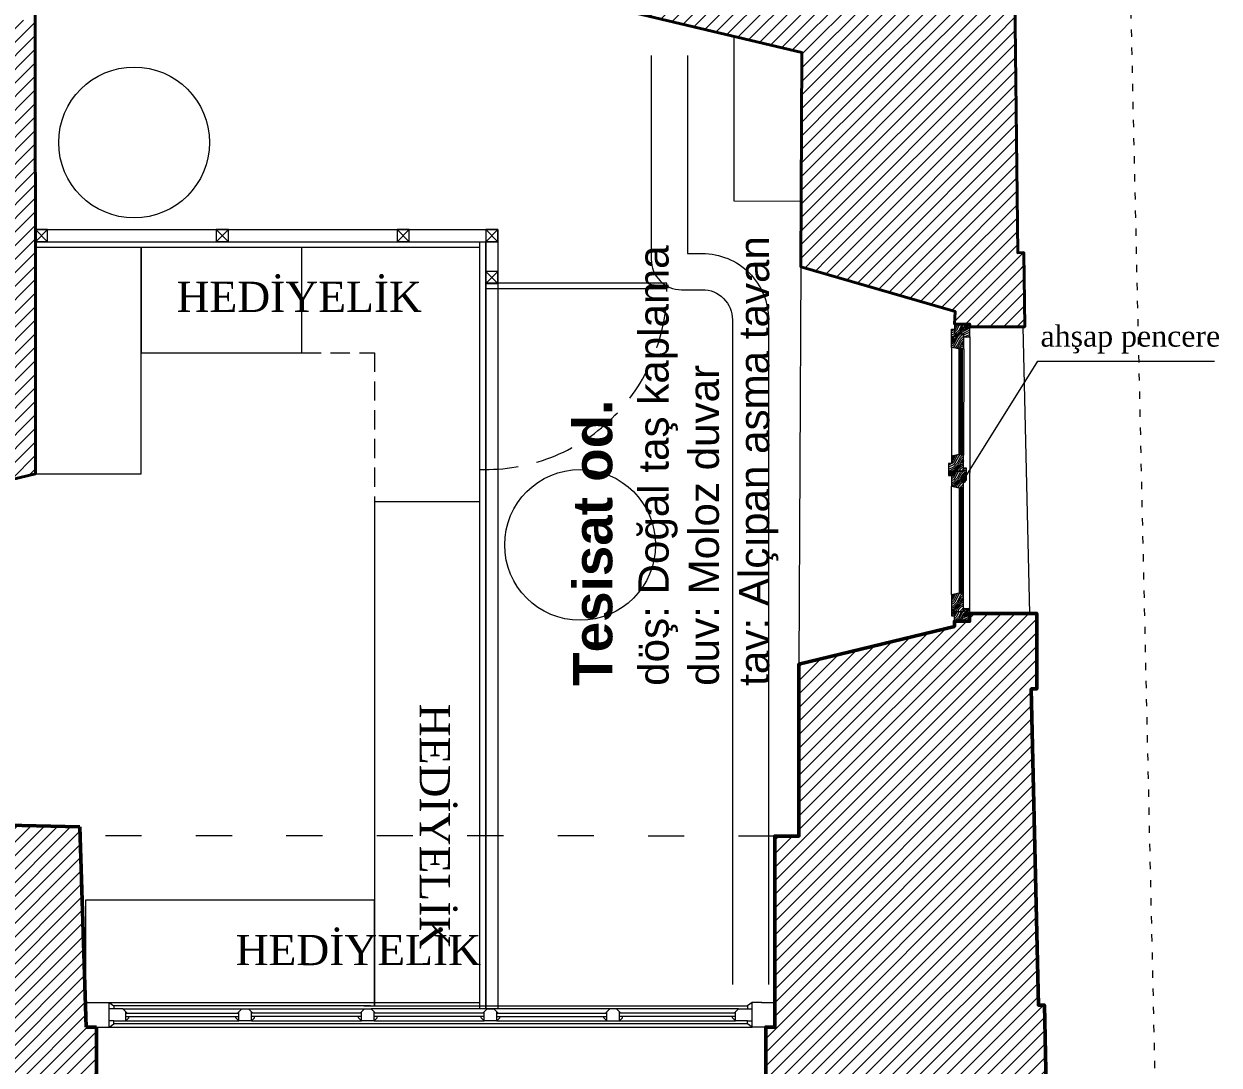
# Model space of a CAD drawing. Header units: millimetres. Extents: x 4980 to 19099, y 3891 to 5773.
# Drawn here: x 7913.4 to 8309.7, y 4565.7 to 4910.8 of the extents above; entities that cross this region are included whole.
import ezdxf

# ---------------------------------------------------------------- set-up
doc = ezdxf.new("R2010")
doc.units = ezdxf.units.MM
doc.linetypes.add('ACAD_ISO03W100', pattern=[30, 12, -18])
doc.linetypes.add('DASHED', pattern=[19.05, 12.7, -6.35])
for name, color, linetype, lineweight in [('a 0', 252, 'Continuous', 0), ('a 2', 132, 'Continuous', 20), ('a ahşap tarama', 46, 'Continuous', 0), ('a duvar', 84, 'Continuous', 50), ('a pencere 0', 252, 'Continuous', 0), ('a pencere cam', 121, 'Continuous', 0), ('a pencere doğrama', 41, 'Continuous', 20), ('a pencere görünüş', 62, 'Continuous', 9), ('k10', 216, 'Continuous', 15), ('no3_ahsap kesit on', 40, 'Continuous', 20), ('no3_ahşap gorunus on kalın', 34, 'Continuous', 20), ('no3_duvar tarama', 253, 'Continuous', 9), ('no3_döşeme kaplama', 252, 'Continuous', 0), ('no3_kutu profil gorunus', 8, 'Continuous', 18), ('no3_kutuprofil kesit', 74, 'Continuous', 18), ('no3_paslanmaz gorunus on', 163, 'Continuous', 18), ('p 40', 114, 'Continuous', 40), ('PLAN YAZI', 4, 'Continuous', 9)]:
    doc.layers.add(name, color=color, linetype=linetype, lineweight=lineweight)
doc.layers.add('a yazı', color=30, linetype='Continuous')
doc.layers.add('no3_yazi tefris_Stift_Nr__152', color=7, linetype='Continuous', lineweight=20, true_color=0x0051a4)
doc.styles.add('ERSTELLTER_STIL_4', font='georgia.ttf')
doc.styles.get("Standard").update_dxf_attribs({"font": 'stylu.ttf', "height": 10})
pattern_1 = [(45, (77489.65, 25972.4954), (-2.24506403, 2.24506403), [])]
pattern_2 = [(45, (81480.0954, 22599.253), (-2.24506403, 2.24506403), [])]
pattern_3 = [(269.978517, (531.624, 18160.323), (-5.0018744, -4.9981249), [0.25, -4.75]), (179.978517, (529.873, 18158.3237), (-4.9981249, 5.0018744), [0.5, -4.5]), (224.978517, (530.3735, 18159.3235), (-4.99999965, 0.0018748), [0.3535, -1.0605, 0.3535, -0.707, 2.475, -2.1215678]), (224.978517, (531.874, 18160.573), (-4.99999965, 0.0018748), [0.35355, -0.7071, 0.35355, -5.6568678]), (224.978517, (531.3733, 18158.823), (-4.99999965, 0.0018748), [0.35355, -6.7175178]), (224.978517, (531.623, 18158.323), (-4.99999965, 0.0018748), [0.35355, -6.7175178]), (224.978517, (531.1234, 18159.0732), (-4.99999965, 0.0018748), [0.35355, -6.7175178]), (224.978517, (530.8735, 18159.3233), (-4.99999965, 0.0018748), [0.7071, -6.3639678]), (224.978517, (527.123, 18158.0747), (-4.99999965, 0.0018748), [0.7071, -6.3639678]), (224.978517, (530.6237, 18159.8234), (-4.99999965, 0.0018748), [1.4142, -5.6568678]), (224.978517, (530.3738, 18160.0735), (-4.99999965, 0.0018748), [1.4142, -5.6568678]), (224.978517, (528.8726, 18156.824), (-4.99999965, 0.0018748), [1.4142, -5.6568678]), (224.978517, (529.874, 18160.3237), (-4.99999965, 0.0018748), [1.06066, -6.0104078]), (224.978517, (529.1242, 18161.324), (-4.99999965, 0.0018748), [1.06066, -6.0104078]), (224.978517, (529.624, 18160.8238), (-4.99999965, 0.0018748), [1.06066, -6.0104078]), (224.978517, (528.123, 18157.5743), (-4.99999965, 0.0018748), [1.767767, -5.3033008]), (224.978517, (527.873, 18158.0744), (-4.99999965, 0.0018748), [1.767767, -5.3033008]), (224.978517, (529.123, 18157.574), (-4.99999965, 0.0018748), [2.4748737, -4.596194]), (243.413466, (531.1237, 18159.8232), (-0.00187476, -4.99999965), [0.559017, -10.6213229]), (243.413466, (529.6233, 18158.8238), (-0.00187476, -4.99999965), [0.559017, -10.6213229]), (243.413466, (530.1234, 18159.0736), (-0.00187476, -4.99999965), [0.559017, -10.6213229]), (243.413466, (531.6238, 18160.073), (-0.00187476, -4.99999965), [1.118034, -10.0623059]), (243.413466, (529.3734, 18159.0739), (-0.00187476, -4.99999965), [1.677051, -9.5032889]), (243.413466, (529.1236, 18159.574), (-0.00187476, -4.99999965), [2.236068, -8.9442719]), (243.413466, (528.8738, 18160.074), (-0.00187476, -4.99999965), [2.236068, -8.9442719]), (243.413466, (527.374, 18160.8246), (-0.00187476, -4.99999965), [2.236068, -8.9442719]), (243.413466, (527.874, 18160.8244), (-0.00187476, -4.99999965), [2.795085, -8.3852549]), (243.413466, (528.374, 18160.5742), (-0.00187476, -4.99999965), [2.795085, -8.3852549]), (206.543568, (530.3733, 18158.8235), (-4.99999965, 0.00187476), [0.559017, -10.6213229]), (206.543568, (530.8736, 18159.5733), (-4.99999965, 0.00187476), [0.559017, -10.6213229]), (206.543568, (531.6239, 18160.323), (-4.99999965, 0.00187476), [1.118034, -10.0623059]), (206.543568, (530.8733, 18158.8233), (-4.99999965, 0.00187476), [1.118034, -10.0623059]), (206.543568, (531.874, 18160.823), (-4.99999965, 0.00187476), [1.677051, -9.5032889]), (206.543568, (531.8742, 18161.323), (-4.99999965, 0.00187476), [2.236068, -8.9442719]), (206.543568, (531.6226, 18156.823), (-4.99999965, 0.00187476), [2.236068, -8.9442719]), (206.543568, (531.1232, 18158.5732), (-4.99999965, 0.00187476), [2.236068, -8.9442719]), (206.543568, (531.6228, 18157.573), (-4.99999965, 0.00187476), [2.795085, -8.3852549]), (206.543568, (531.373, 18158.0731), (-4.99999965, 0.00187476), [2.795085, -8.3852549])]
pattern_4 = [(269.978517, (378.387, 21589.407), (-5.0018744, -4.9981249), [0.25, -4.75]), (179.978517, (376.6364, 21587.4075), (-4.9981249, 5.0018744), [0.5, -4.5]), (224.978517, (377.1368, 21588.4073), (-4.99999965, 0.00187476), [0.3535, -1.0605, 0.3535, -0.707, 2.475, -2.1215678]), (224.978517, (378.6373, 21589.6567), (-4.99999965, 0.00187476), [0.35355, -0.7071, 0.35355, -5.6568678]), (224.978517, (378.1366, 21587.907), (-4.99999965, 0.00187476), [0.35355, -6.7175178]), (224.978517, (378.3864, 21587.4068), (-4.99999965, 0.00187476), [0.35355, -6.7175178]), (224.978517, (377.8867, 21588.157), (-4.99999965, 0.00187476), [0.35355, -6.7175178]), (224.978517, (377.6368, 21588.407), (-4.99999965, 0.00187476), [0.7071, -6.3639678]), (224.978517, (373.8863, 21587.1585), (-4.99999965, 0.00187476), [0.7071, -6.3639678]), (224.978517, (377.387, 21588.907), (-4.99999965, 0.00187476), [1.4142, -5.6568678]), (224.978517, (377.137, 21589.1573), (-4.99999965, 0.00187476), [1.4142, -5.6568678]), (224.978517, (375.636, 21585.908), (-4.99999965, 0.00187476), [1.4142, -5.6568678]), (224.978517, (376.637, 21589.4075), (-4.99999965, 0.00187476), [1.06066, -6.0104078]), (224.978517, (375.8875, 21590.4077), (-4.99999965, 0.00187476), [1.06066, -6.0104078]), (224.978517, (376.3874, 21589.9075), (-4.99999965, 0.00187476), [1.06066, -6.0104078]), (224.978517, (374.886, 21586.658), (-4.99999965, 0.00187476), [1.767767, -5.3033008]), (224.978517, (374.6363, 21587.1582), (-4.99999965, 0.00187476), [1.767767, -5.3033008]), (224.978517, (375.886, 21586.6577), (-4.99999965, 0.00187476), [2.4748737, -4.5961941]), (243.413466, (377.887, 21588.907), (-0.00187476, -4.99999965), [0.559017, -10.6213229]), (243.413466, (376.3866, 21587.9075), (-0.00187476, -4.99999965), [0.559017, -10.6213229]), (243.413466, (376.8867, 21588.1574), (-0.00187476, -4.99999965), [0.559017, -10.6213229]), (243.413466, (378.387, 21589.1568), (-0.00187476, -4.99999965), [1.118034, -10.0623059]), (243.413466, (376.1367, 21588.1576), (-0.00187476, -4.99999965), [1.677051, -9.5032889]), (243.413466, (375.8869, 21588.6577), (-0.00187476, -4.99999965), [2.236068, -8.9442719]), (243.413466, (375.637, 21589.1578), (-0.00187476, -4.99999965), [2.236068, -8.9442719]), (243.413466, (374.1374, 21589.9084), (-0.00187476, -4.99999965), [2.236068, -8.9442719]), (243.413466, (374.6374, 21589.9082), (-0.00187476, -4.99999965), [2.795085, -8.3852549]), (243.413466, (375.1373, 21589.658), (-0.00187476, -4.99999965), [2.795085, -8.3852549]), (206.543568, (377.1366, 21587.9073), (-4.99999965, 0.00187476), [0.559017, -10.6213229]), (206.543568, (377.6369, 21588.657), (-4.99999965, 0.00187476), [0.559017, -10.6213229]), (206.543568, (378.3872, 21589.4068), (-4.99999965, 0.00187476), [1.118034, -10.0623059]), (206.543568, (377.6366, 21587.907), (-4.99999965, 0.00187476), [1.118034, -10.0623059]), (206.543568, (378.6374, 21589.9067), (-4.99999965, 0.00187476), [1.677051, -9.5032889]), (206.543568, (378.6375, 21590.4067), (-4.99999965, 0.00187476), [2.236068, -8.9442719]), (206.543568, (378.3859, 21585.9068), (-4.99999965, 0.00187476), [2.236068, -8.9442719]), (206.543568, (377.8865, 21587.657), (-4.99999965, 0.00187476), [2.236068, -8.9442719]), (206.543568, (378.3861, 21586.6568), (-4.99999965, 0.00187476), [2.795085, -8.3852549]), (206.543568, (378.1363, 21587.157), (-4.99999965, 0.00187476), [2.795085, -8.3852549])]
pattern_5 = [(269.978517, (531.624, 18159.3224), (-5.0018744, -4.9981249), [0.25, -4.75]), (179.978517, (529.873, 18157.323), (-4.9981249, 5.0018744), [0.5, -4.5]), (224.978517, (530.3735, 18158.3228), (-4.99999965, 0.0018748), [0.3535, -1.0605, 0.3535, -0.707, 2.475, -2.1215678]), (224.978517, (531.874, 18159.5723), (-4.99999965, 0.0018748), [0.35355, -0.7071, 0.35355, -5.6568678]), (224.978517, (531.3733, 18157.8224), (-4.99999965, 0.0018748), [0.35355, -6.7175178]), (224.978517, (531.623, 18157.3224), (-4.99999965, 0.0018748), [0.35355, -6.7175178]), (224.978517, (531.1234, 18158.0725), (-4.99999965, 0.0018748), [0.35355, -6.7175178]), (224.978517, (530.8735, 18158.3226), (-4.99999965, 0.0018748), [0.7071, -6.3639678]), (224.978517, (527.123, 18157.074), (-4.99999965, 0.0018748), [0.7071, -6.3639678]), (224.978517, (530.6237, 18158.8227), (-4.99999965, 0.0018748), [1.4142, -5.6568678]), (224.978517, (530.3738, 18159.0728), (-4.99999965, 0.0018748), [1.4142, -5.6568678]), (224.978517, (528.8726, 18155.8234), (-4.99999965, 0.0018748), [1.4142, -5.6568678]), (224.978517, (529.874, 18159.323), (-4.99999965, 0.0018748), [1.06066, -6.0104078]), (224.978517, (529.1242, 18160.3233), (-4.99999965, 0.0018748), [1.06066, -6.0104078]), (224.978517, (529.624, 18159.823), (-4.99999965, 0.0018748), [1.06066, -6.0104078]), (224.978517, (528.123, 18156.5737), (-4.99999965, 0.0018748), [1.767767, -5.3033008]), (224.978517, (527.873, 18157.0738), (-4.99999965, 0.0018748), [1.767767, -5.3033008]), (224.978517, (529.123, 18156.5733), (-4.99999965, 0.0018748), [2.4748737, -4.596194]), (243.413466, (531.1237, 18158.8225), (-0.00187476, -4.99999965), [0.559017, -10.6213229]), (243.413466, (529.6233, 18157.823), (-0.00187476, -4.99999965), [0.559017, -10.6213229]), (243.413466, (530.1234, 18158.073), (-0.00187476, -4.99999965), [0.559017, -10.6213229]), (243.413466, (531.6238, 18159.0724), (-0.00187476, -4.99999965), [1.118034, -10.0623059]), (243.413466, (529.3734, 18158.0732), (-0.00187476, -4.99999965), [1.677051, -9.5032889]), (243.413466, (529.1236, 18158.5733), (-0.00187476, -4.99999965), [2.236068, -8.9442719]), (243.413466, (528.8738, 18159.0734), (-0.00187476, -4.99999965), [2.236068, -8.9442719]), (243.413466, (527.374, 18159.824), (-0.00187476, -4.99999965), [2.236068, -8.9442719]), (243.413466, (527.874, 18159.8238), (-0.00187476, -4.99999965), [2.795085, -8.3852549]), (243.413466, (528.374, 18159.5736), (-0.00187476, -4.99999965), [2.795085, -8.3852549]), (206.543568, (530.3733, 18157.8228), (-4.99999965, 0.00187476), [0.559017, -10.6213229]), (206.543568, (530.8736, 18158.5726), (-4.99999965, 0.00187476), [0.559017, -10.6213229]), (206.543568, (531.6239, 18159.3224), (-4.99999965, 0.00187476), [1.118034, -10.0623059]), (206.543568, (530.8733, 18157.8226), (-4.99999965, 0.00187476), [1.118034, -10.0623059]), (206.543568, (531.874, 18159.8223), (-4.99999965, 0.00187476), [1.677051, -9.5032889]), (206.543568, (531.8742, 18160.3223), (-4.99999965, 0.00187476), [2.236068, -8.9442719]), (206.543568, (531.6226, 18155.8224), (-4.99999965, 0.00187476), [2.236068, -8.9442719]), (206.543568, (531.1232, 18157.5725), (-4.99999965, 0.00187476), [2.236068, -8.9442719]), (206.543568, (531.6228, 18156.5724), (-4.99999965, 0.00187476), [2.795085, -8.3852549]), (206.543568, (531.373, 18157.0724), (-4.99999965, 0.00187476), [2.795085, -8.3852549])]

# ---------------------------------------------------------------- blocks, each defined once
blk = doc.blocks.new('ththh')
at = {"layer": 'PLAN YAZI'}
h = blk.add_hatch(color=256, dxfattribs=at)
h.dxf.hatch_style = 1
edge = h.paths.add_edge_path()
edge.add_ellipse((-68255.92, -25917.14), major_axis=(-0.021, 0.888), ratio=0.6911, start_angle=0, end_angle=360)
for p, q in [((-68255.92, -25917.14), (-68231.35, -25877.67)), ((-68231.35, -25877.67), (-68172.76, -25877.66))]:
    blk.add_line(p, q, dxfattribs=at)
blk.add_ellipse((-68255.92, -25917.14), major_axis=(0, 0.888), ratio=0.6911, start_param=4.712389, end_param=10.995574, dxfattribs=at)
at = {"layer": 'PLAN YAZI', "insert": (-68230.4, -25865.89), "char_height": 7, "width": 63.3955, "attachment_point": 1}
blk.add_mtext('{\\fTimes New Roman|b0|i0|c162|p18;ahşap pencere}', dxfattribs=at)

msp = doc.modelspace()

# ---------------------------------------------------------------- hatches: boundary and pattern name
at = {"layer": 'a ahşap tarama', "lineweight": 5}
h = msp.add_hatch(dxfattribs=at)
h.set_pattern_fill('WOODFACE', color=256, scale=5, angle=269.9785, style=0, pattern_type=2)
h.set_pattern_definition(pattern_5)
h.paths.add_polyline_path([(8224.99, 4803.09), (8223.49, 4803.09), (8220.99, 4803.59), (8221, 4809.59), (8222, 4809.59), (8222, 4808.09), (8224.99, 4808.09), (8224.99, 4807.09)])
h = msp.add_hatch(dxfattribs=at)
h.set_pattern_fill('WOODFACE', color=256, scale=5, angle=269.9785, style=0, pattern_type=2)
h.set_pattern_definition(pattern_4)
h.paths.add_polyline_path([(8222, 4811.34), (8222, 4808.09), (8224.99, 4808.09), (8224.99, 4807.09), (8227, 4807.09), (8227, 4809.09), (8227, 4811.34)])
h = msp.add_hatch(dxfattribs=at)
h.set_pattern_fill('WOODFACE', color=256, scale=5, angle=269.9785, style=0, pattern_type=2)
h.set_pattern_definition(pattern_3)
h.paths.add_polyline_path([(8224.98, 4768.09), (8223.48, 4768.09), (8220.98, 4767.59), (8220.98, 4765.09), (8219.98, 4765.09), (8219.98, 4761.09), (8220.98, 4761.09), (8220.98, 4762.59), (8224.56, 4762.59), (8224.98, 4762.59), (8224.98, 4767.88)])
h = msp.add_hatch(dxfattribs=at)
h.set_pattern_fill('WOODFACE', color=256, scale=5, angle=269.9785, style=0, pattern_type=2)
h.set_pattern_definition(pattern_3)
h.paths.add_polyline_path([(8220.98, 4757.59), (8223.48, 4757.09), (8224.98, 4757.09), (8224.98, 4759.59), (8225.98, 4759.59), (8225.98, 4763.59), (8224.98, 4763.59), (8224.98, 4762.59), (8221.4, 4762.59), (8220.98, 4762.59)])
h = msp.add_hatch(dxfattribs=at)
h.set_pattern_fill('WOODFACE', color=256, scale=5, angle=269.9785, style=0, pattern_type=2)
h.set_pattern_definition(pattern_5)
h.paths.add_polyline_path([(8224.95, 4722.09), (8223.46, 4722.09), (8220.96, 4721.59), (8220.96, 4714.59), (8221.95, 4714.59), (8221.95, 4716.09), (8224.94, 4716.09), (8224.95, 4717.09)])
h = msp.add_hatch(dxfattribs=at)
h.set_pattern_fill('WOODFACE', color=256, scale=5, angle=269.9785, style=0, pattern_type=2)
h.set_pattern_definition(pattern_4)
h.paths.add_polyline_path([(8221.95, 4712.84), (8221.95, 4716.09), (8224.94, 4716.09), (8224.95, 4717.09), (8226.95, 4717.09), (8226.95, 4715.09), (8226.95, 4712.84)])
at = {"layer": 'a pencere cam', "lineweight": 5}
for points in [[(8223.99, 4803.09), (8223.98, 4768.09), (8224.48, 4768.09), (8224.49, 4803.09)], [(8223.98, 4757.09), (8223.96, 4722.09), (8224.46, 4722.09), (8224.48, 4757.09)]]:
    msp.add_hatch(color=256, dxfattribs=at).paths.add_polyline_path(points)
at = {"layer": 'no3_duvar tarama'}
h = msp.add_hatch(dxfattribs=at)
h.set_pattern_fill('ANSI31', color=256, style=0)
h.set_pattern_definition(pattern_2)
h.paths.add_polyline_path([(7883.79, 4972.56), (7917.1, 4961.71), (7927, 4959.2), (8171.35, 4901.31), (8171.24, 4880.34), (8242.07, 4909.53), (8241.73, 4939.13), (8243.81, 4939.18), (8243.19, 4965.97), (8217.93, 4972.12), (8217.45, 4970.17), (7896.33, 5048.02), (7858.29, 4980.5), (7853.09, 4743.63), (7877.61, 4743.31), (7877.81, 4752.83), (7917.22, 4761.72), (7917.1, 4911.94), (7883.79, 4913.05)])
h = msp.add_hatch(dxfattribs=at)
h.set_pattern_fill('ANSI31', color=256, style=0)
h.set_pattern_definition(pattern_2)
h.paths.add_polyline_path([(8242.07, 4909.53), (8171.24, 4880.34), (8171.02, 4833.24), (8245, 4829.81), (8244.94, 4835.01), (8242.92, 4834.98)])
h = msp.add_hatch(dxfattribs=at)
h.set_pattern_fill('ANSI31', color=256, style=0)
h.set_pattern_definition(pattern_2)
h.paths.add_polyline_path([(8245, 4829.81), (8171.02, 4833.24), (8171.01, 4830.29), (8222.19, 4815.45), (8222, 4811.34), (8227, 4811.34), (8227, 4810.41), (8245.25, 4810.41)])
h = msp.add_hatch(dxfattribs=at)
h.set_pattern_fill('ANSI31', color=256, style=0)
h.set_pattern_definition(pattern_1)
h.paths.add_polyline_path([(8226.95, 4715.41), (8249.22, 4715.41), (8249.22, 4690.41), (8247.4, 4690.41), (8249.78, 4585.61), (8251.78, 4585.61), (8252.39, 4558.67), (8225.39, 4558.66), (8225.39, 4560.66), (8159.4, 4560.66), (8159.4, 4578.31), (8162.37, 4578.31), (8162.37, 4641.61), (8170.37, 4641.61), (8170.37, 4698.59), (8221.95, 4711.1), (8221.95, 4712.84), (8226.95, 4712.84)])
h = msp.add_hatch(dxfattribs=at)
h.set_pattern_fill('ANSI31', color=256, style=0)
h.set_pattern_definition(pattern_1)
h.paths.add_polyline_path([(7853.43, 4587.32), (7850.5, 4587.39), (7850.5, 4573.96), (7844.91, 4573.96), (7845.4, 4560.08), (7876.4, 4560.08), (7876.4, 4558.08), (7902.4, 4558.08), (7902.4, 4560.08), (7937.4, 4560.08), (7937.4, 4578.31), (7934.01, 4578.31), (7931.96, 4644.66), (7877.21, 4645.89), (7877.27, 4653.26), (7853.12, 4653.57)])

# ---------------------------------------------------------------- linework, layer by layer
at = {"layer": 'a 2', "linetype": 'ACAD_ISO03W100', "ltscale": 0.2, "elevation": -0.53}
msp.add_lwpolyline([(8252.39, 4522.67), (8289.4, 4522.66), (8279.02, 4981.99)], dxfattribs=at)
at = {"layer": 'a 2', "elevation": -0.53}
for points in [[(8171.01, 4830.29), (8170.39, 4698.58)], [(8244.68, 4810.4), (8246.85, 4715.4)]]:
    msp.add_lwpolyline(points, dxfattribs=at)
at = {"layer": 'a 2', "linetype": 'ACAD_ISO03W100', "elevation": -0.53}
msp.add_lwpolyline([(8162.37, 4641.61), (7931.89, 4641.71)], dxfattribs=at)
at = {"layer": 'a duvar'}
for p, q in [((7931.96, 4644.66, -0.53), (7877.26, 4645.89, -0.53)), ((7934.01, 4578.31, -0.53), (7931.96, 4644.66, -0.53)), ((7937.4, 4578.31, -0.53), (7934.01, 4578.31, -0.53)), ((7937.4, 4560.08, -0.53), (7937.4, 4578.31, -0.53))]:
    msp.add_line(p, q, dxfattribs=at)
at = {"layer": 'a duvar', "elevation": -0.53}
msp.add_lwpolyline([(8226.95, 4715.41), (8249.22, 4715.41), (8249.22, 4690.41), (8247.4, 4690.41), (8249.78, 4585.61), (8251.78, 4585.61), (8252.39, 4558.67), (8225.39, 4558.66), (8225.39, 4560.66), (8159.4, 4560.66), (8159.4, 4578.31), (8162.37, 4578.31), (8162.37, 4641.61), (8170.37, 4641.61), (8170.37, 4698.59), (8221.95, 4711.1), (8221.95, 4712.84), (8226.95, 4712.84), (8226.95, 4715.41)], dxfattribs=at)
at = {"layer": 'a pencere 0', "elevation": -0.53}
for points in [[(8227.02, 4807.08), (8226.97, 4717.08)], [(8221.02, 4803.59), (8221, 4767.59)], [(8223.5, 4768.09), (8223.52, 4803.09)], [(8225.02, 4803.08), (8225, 4767.88)], [(8220.98, 4721.59), (8221, 4757.59)], [(8223.5, 4757.09), (8223.48, 4722.09)], [(8224.98, 4722.08), (8225, 4758.6)], [(8028.32, 4585.35), (7943.14, 4585.35)], [(7947.14, 4583.35), (7947.64, 4582.85)], [(7984.64, 4583.35), (7984.14, 4582.85)], [(7988.82, 4583.35), (7989.32, 4582.85)], [(8025.32, 4583.35), (8024.82, 4582.85)], [(8026.14, 4585.35), (8153.37, 4585.35)], [(8029.51, 4583.35), (8030.01, 4582.85)], [(8066.01, 4583.35), (8065.51, 4582.85)], [(8070.19, 4583.35), (8070.69, 4582.85)], [(8106.69, 4583.35), (8106.19, 4582.85)], [(8110.87, 4583.35), (8111.37, 4582.85)], [(8149.37, 4583.35), (8148.87, 4582.85)], [(7941.59, 4578.3), (8154.92, 4578.31)], [(8153.37, 4579.35), (7943.14, 4579.35)]]:
    msp.add_lwpolyline(points, dxfattribs=at)
at = {"layer": 'a pencere cam', "lineweight": 5}
for p, q in [((8224.49, 4803.09, -0.53), (8224.48, 4768.09, -0.53)), ((8224.46, 4722.09, -0.53), (8224.48, 4757.09, -0.53))]:
    msp.add_line(p, q, dxfattribs=at)
at = {"layer": 'a pencere cam', "lineweight": 5, "elevation": -0.53}
for points in [[(8223.99, 4803.09), (8223.98, 4768.09), (8224.48, 4768.09), (8224.49, 4803.09)], [(8223.98, 4757.09), (8223.96, 4722.09), (8224.46, 4722.09), (8224.48, 4757.09)]]:
    msp.add_lwpolyline(points, close=True, dxfattribs=at)
for points in [[(8223.98, 4768.09), (8223.99, 4803.09)], [(8223.98, 4757.09), (8223.96, 4722.09)]]:
    msp.add_lwpolyline(points, dxfattribs=at)
at = {"layer": 'a pencere cam', "elevation": -0.53}
for points in [[(7947.14, 4582.85), (7984.64, 4582.85)], [(8025.32, 4582.85), (7988.82, 4582.85)], [(8066.01, 4582.85), (8029.51, 4582.85)], [(8070.19, 4582.85), (8106.69, 4582.85)], [(8149.37, 4582.85), (8110.87, 4582.85)], [(7947.14, 4581.85), (7984.64, 4581.85)], [(8025.32, 4581.85), (7988.82, 4581.85)], [(8066.01, 4581.85), (8029.51, 4581.85)], [(8070.19, 4581.85), (8106.69, 4581.85)], [(8149.37, 4581.85), (8110.87, 4581.85)]]:
    msp.add_lwpolyline(points, dxfattribs=at)
at = {"layer": 'a pencere doğrama', "elevation": -0.53}
for points in [[(8224.99, 4803.09), (8223.49, 4803.09), (8220.99, 4803.59), (8221, 4809.59), (8222, 4809.59), (8222, 4808.09), (8224.99, 4808.09), (8224.99, 4807.09), (8224.99, 4803.09)], [(8222, 4811.34), (8222, 4808.09), (8224.99, 4808.09), (8224.99, 4807.09), (8227, 4807.09), (8227, 4809.09), (8227, 4811.34), (8222, 4811.34)], [(8224.98, 4768.09), (8223.48, 4768.09), (8220.98, 4767.59), (8220.98, 4765.09), (8219.98, 4765.09), (8219.98, 4761.09), (8220.98, 4761.09), (8220.98, 4762.59), (8224.56, 4762.59), (8224.98, 4762.59), (8224.98, 4767.88), (8224.98, 4768.09)], [(8220.98, 4757.59), (8223.48, 4757.09), (8224.98, 4757.09), (8224.98, 4759.59), (8225.98, 4759.59), (8225.98, 4763.59), (8224.98, 4763.59), (8224.98, 4762.59), (8221.4, 4762.59), (8220.98, 4762.59), (8220.98, 4757.59), (8220.98, 4757.59)], [(8224.95, 4722.09), (8223.46, 4722.09), (8220.96, 4721.59), (8220.96, 4714.59), (8221.95, 4714.59), (8221.95, 4716.09), (8224.94, 4716.09), (8224.95, 4717.09), (8224.95, 4722.09)], [(8221.95, 4712.84), (8221.95, 4716.09), (8224.94, 4716.09), (8224.95, 4717.09), (8226.95, 4717.09), (8226.95, 4715.09), (8226.95, 4712.84), (8221.95, 4712.84)], [(7933.74, 4586.4), (7941.59, 4586.4), (7943.14, 4585.35)], [(7941.59, 4578.3), (7941.59, 4586.4)], [(8158.09, 4586.4), (8154.92, 4586.4), (8153.37, 4585.35)], [(8154.92, 4578.31), (8154.92, 4586.4)], [(8157.97, 4586.4), (8162.37, 4586.4)], [(7943.14, 4584.35), (7941.59, 4584.35)], [(7943.14, 4585.35), (7943.14, 4584.35)], [(7946.14, 4584.35), (7943.14, 4584.35)], [(7947.14, 4583.35), (7946.14, 4584.35)], [(7947.14, 4580.35), (7947.14, 4583.35)], [(7984.64, 4583.35), (7985.64, 4584.35)], [(7984.64, 4582.85), (7984.64, 4583.35)], [(7984.64, 4580.35), (7984.64, 4582.85)], [(7985.64, 4584.35), (7987.82, 4584.35)], [(7988.82, 4583.35), (7987.82, 4584.35)], [(7988.82, 4582.85), (7988.82, 4583.35)], [(7988.82, 4580.35), (7988.82, 4583.35)], [(7988.82, 4580.35), (7988.82, 4582.85)], [(8025.32, 4583.35), (8026.32, 4584.35)], [(8025.32, 4582.85), (8025.32, 4583.35)], [(8025.32, 4580.35), (8025.32, 4582.85)], [(8026.32, 4584.35), (8028.51, 4584.35)], [(8029.51, 4583.35), (8028.51, 4584.35)], [(8029.51, 4582.85), (8029.51, 4583.35)], [(8029.51, 4580.35), (8029.51, 4583.35)], [(8029.51, 4580.35), (8029.51, 4582.85)], [(8066.01, 4583.35), (8067.01, 4584.35)], [(8066.01, 4582.85), (8066.01, 4583.35)], [(8066.01, 4580.35), (8066.01, 4582.85)], [(8067.01, 4584.35), (8069.19, 4584.35)], [(8070.19, 4583.35), (8069.19, 4584.35)], [(8070.19, 4582.85), (8070.19, 4583.35)], [(8070.19, 4580.35), (8070.19, 4583.35)], [(8070.19, 4580.35), (8070.19, 4582.85)], [(8106.69, 4583.35), (8107.69, 4584.35)], [(8106.69, 4580.35), (8106.69, 4583.35)], [(8106.69, 4580.35), (8106.69, 4582.85)], [(8109.87, 4584.35), (8107.69, 4584.35)], [(8110.87, 4583.35), (8109.87, 4584.35)], [(8110.87, 4582.85), (8110.87, 4583.35)], [(8110.87, 4580.35), (8110.87, 4582.85)], [(8149.37, 4583.35), (8150.37, 4584.35)], [(8149.37, 4580.35), (8149.37, 4583.35)], [(8150.37, 4584.35), (8153.37, 4584.35)], [(8153.37, 4585.35), (8153.37, 4584.35)], [(8153.37, 4584.35), (8154.92, 4584.35)], [(7937.4, 4578.3), (7941.59, 4578.3), (7943.14, 4579.35)], [(7943.14, 4580.35), (7941.59, 4580.35)], [(7943.14, 4579.35), (7943.14, 4580.35), (7947.14, 4580.35)], [(7948.14, 4581.35), (7947.14, 4580.35)], [(7948.14, 4581.35), (7948.14, 4581.85)], [(7983.64, 4581.35), (7983.64, 4581.85)], [(7983.64, 4581.35), (7984.64, 4580.35)], [(7988.82, 4580.35), (7988.82, 4580.35), (7984.64, 4580.35)], [(7989.82, 4581.35), (7988.82, 4580.35)], [(7989.82, 4581.35), (7989.82, 4581.85)], [(8024.32, 4581.35), (8024.32, 4581.85)], [(8024.32, 4581.35), (8025.32, 4580.35)], [(8029.51, 4580.35), (8029.51, 4580.35), (8025.32, 4580.35)], [(8030.51, 4581.35), (8029.51, 4580.35)], [(8030.51, 4581.35), (8030.51, 4581.85)], [(8065.01, 4581.35), (8065.01, 4581.85)], [(8065.01, 4581.35), (8066.01, 4580.35)], [(8070.19, 4580.35), (8070.19, 4580.35), (8066.01, 4580.35)], [(8071.19, 4581.35), (8070.19, 4580.35)], [(8071.19, 4581.35), (8071.19, 4581.85)], [(8105.69, 4581.35), (8105.69, 4581.85)], [(8105.69, 4581.35), (8106.69, 4580.35)], [(8106.69, 4580.35), (8106.69, 4580.35), (8110.87, 4580.35)], [(8111.87, 4581.35), (8110.87, 4580.35)], [(8111.87, 4581.35), (8111.87, 4581.85)], [(8148.37, 4581.35), (8148.37, 4581.85)], [(8148.37, 4581.35), (8149.37, 4580.35)], [(8153.37, 4579.35), (8153.37, 4580.35), (8149.37, 4580.35)], [(8153.37, 4580.35), (8154.92, 4580.35)], [(8159.4, 4578.31), (8154.92, 4578.31), (8153.37, 4579.35)]]:
    msp.add_lwpolyline(points, dxfattribs=at)
at = {"layer": 'a pencere görünüş', "elevation": -0.53}
for points in [[(7946.14, 4584.35), (7985.64, 4584.35)], [(7987.82, 4584.35), (8026.32, 4584.35)], [(8069.19, 4584.35), (8067.01, 4584.35), (8028.51, 4584.35)], [(8107.69, 4584.35), (8069.19, 4584.35)], [(8150.37, 4584.35), (8109.87, 4584.35)], [(7947.14, 4580.35), (7984.64, 4580.35)], [(7988.82, 4580.35), (8025.32, 4580.35)], [(8029.51, 4580.35), (8066.01, 4580.35)], [(8070.19, 4580.35), (8106.69, 4580.35)], [(8110.87, 4580.35), (8149.37, 4580.35)]]:
    msp.add_lwpolyline(points, dxfattribs=at)
at = {"layer": 'k10', "elevation": -0.53}
msp.add_lwpolyline([(7917.22, 4761.72), (7917.1, 4911.94)], dxfattribs=at)
at = {"layer": 'no3_ahsap kesit on', "elevation": -0.53}
for points in [[(7917.16, 4838.63), (8066.58, 4838.63)], [(7917.16, 4836.83), (8064.58, 4836.83)], [(8064.58, 4584.35), (8064.58, 4838.63)], [(8066.58, 4584.35), (8066.58, 4838.63)], [(8066.58, 4823.13), (8126.58, 4823.13), (8126.58, 4824.93), (8066.58, 4824.93), (8066.58, 4823.13)]]:
    msp.add_lwpolyline(points, dxfattribs=at)
at = {"layer": 'no3_ahşap gorunus on kalın', "elevation": -0.53}
for points in [[(7917.22, 4761.72), (7952.22, 4761.72), (7952.22, 4836.83), (7952.22, 4801.83), (8005.56, 4801.83), (8005.56, 4836.83)], [(8064.58, 4752.45), (8029.58, 4752.45), (8029.58, 4585.35), (8029.58, 4620.35), (7933.76, 4620.35), (7933.76, 4586.4), (8064.58, 4586.4), (8064.58, 4752.45)]]:
    msp.add_lwpolyline(points, dxfattribs=at)
at = {"layer": 'no3_ahşap gorunus on kalın', "linetype": 'DASHED', "ltscale": 0.5, "elevation": -0.53}
msp.add_lwpolyline([(8005.56, 4801.83), (8029.58, 4801.83), (8029.58, 4752.45)], dxfattribs=at)
at = {"layer": 'no3_döşeme kaplama', "linetype": 'DASHED', "elevation": -0.53}
msp.add_lwpolyline([(8066.58, 4823.13), (8126.58, 4823.13)], dxfattribs=at)
at = {"layer": 'no3_döşeme kaplama', "linetype": 'DASHED'}
msp.add_arc((8066.58, 4823.13, -0.53), 60, 268.0898, 0, dxfattribs=at)
at = {"layer": 'no3_kutu profil gorunus', "elevation": -0.53}
for points in [[(7917.18, 4842.63), (8070.58, 4842.63), (8070.58, 4584.35)], [(7917.18, 4838.63), (8066.58, 4838.63), (8066.58, 4584.35)]]:
    msp.add_lwpolyline(points, dxfattribs=at)
at = {"layer": 'no3_kutuprofil kesit'}
for points, elevation in [([(7917.16, 4842.63), (7917.16, 4838.63), (7921.16, 4838.63), (7921.16, 4842.63), (7917.16, 4842.63), (7921.16, 4838.63), (7917.16, 4838.63), (7921.16, 4842.63)], -0.53), ([(7977.16, 4842.63), (7977.16, 4838.63), (7981.16, 4838.63), (7981.16, 4842.63), (7977.16, 4842.63), (7981.16, 4838.63), (7977.16, 4838.63), (7981.16, 4842.63)], 0), ([(8037.16, 4842.63), (8037.16, 4838.63), (8041.16, 4838.63), (8041.16, 4842.63), (8037.16, 4842.63), (8041.16, 4838.63), (8037.16, 4838.63), (8041.16, 4842.63)], 0), ([(8066.58, 4842.63), (8066.58, 4838.63), (8070.58, 4838.63), (8070.58, 4842.63), (8066.58, 4842.63), (8070.58, 4838.63), (8066.58, 4838.63), (8070.58, 4842.63)], -0.53)]:
    msp.add_lwpolyline(points, dxfattribs=dict(at, elevation=elevation))
msp.add_lwpolyline([(8066.58, 4828.79), (8066.58, 4824.79), (8070.58, 4824.79), (8070.58, 4828.79), (8066.58, 4828.79), (8070.58, 4824.79), (8066.58, 4824.79), (8070.58, 4828.79)], dxfattribs=at)
at = {"layer": 'no3_paslanmaz gorunus on', "elevation": -0.53}
msp.add_lwpolyline([(8148.81, 4906.66), (8148.81, 4852.19), (8171.11, 4852.08)], dxfattribs=at)
at = {"layer": 'no3_paslanmaz gorunus on'}
for points in [[(8121.4, 4900.34), (8121.4, 4832.72, 0.414214), (8131.4, 4822.72), (8138.33, 4822.72, -0.414214), (8148.33, 4812.72), (8148.33, 4592.38)], [(8133.4, 4834.72), (8138.33, 4834.72, -0.414214), (8160.33, 4812.72), (8160.33, 4592.38)]]:
    msp.add_lwpolyline(points, format="xyb", dxfattribs=at)
msp.add_lwpolyline([(8133.4, 4900.34), (8133.4, 4834.72)], dxfattribs=at)
for centre in [(7949.9, 4871.52), (8097.81, 4738.12)]:
    msp.add_circle(centre, 25, dxfattribs=at)
at = {"layer": 'p 40', "elevation": -0.53}
for points in [[(8241.73, 4939.13), (8242.92, 4834.98), (8244.94, 4835.01), (8245.25, 4810.41), (8227, 4810.41), (8227, 4811.34), (8222, 4811.34), (8222.19, 4815.45), (8171.01, 4830.29), (8171.35, 4901.31), (7917.1, 4961.71), (7917.22, 4761.72), (7877.8, 4752.29), (7877.61, 4743.31), (7853.09, 4743.63), (7858.29, 4980.5)], [(7845.05, 4569.84), (7845.4, 4560.08), (7876.4, 4560.08), (7876.4, 4558.08), (7902.4, 4558.08), (7902.4, 4560.08), (7937.4, 4560.08), (7937.4, 4578.31), (7937.4, 4578.31)]]:
    msp.add_lwpolyline(points, dxfattribs=at)

# ---------------------------------------------------------------- block references
at = {"layer": 'a 0'}
msp.add_blockref('ththh', (76480.9, 30676.73, -0.53), dxfattribs=at)

# ---------------------------------------------------------------- texts
at = {"layer": 'a yazı', "insert": (8095.49, 4691.41), "char_height": 13, "width": 230.973, "attachment_point": 1, "rotation": 90}
msp.add_mtext('{\\fArial|b1|i0|c162|p34;Tesisat od.\\P\\fArial|b0|i0|c162|p34;\\H0.76923x;döş: Doğal taş kaplama\\Pduv: Moloz duvar\\Ptav: Alçıpan asma tavan}', dxfattribs=at)
at = {"layer": 'no3_yazi tefris_Stift_Nr__152', "linetype": 'Continuous', "char_height": 10, "width": 120.9246, "attachment_point": 3, "line_spacing_factor": 1.759884, "style": 'ERSTELLTER_STIL_4'}
for insert in [(8045.36, 4825.35), (8064.94, 4608.82, 0.53)]:
    msp.add_mtext('\\A1;HEDİYELİK\\P', dxfattribs=dict(at, insert=insert))
at = {"layer": 'no3_yazi tefris_Stift_Nr__152', "linetype": 'Continuous', "insert": (8054.64, 4604.08), "char_height": 10, "width": 120.9246, "attachment_point": 3, "rotation": 270, "line_spacing_factor": 1.759884, "style": 'ERSTELLTER_STIL_4'}
msp.add_mtext('\\A1;HEDİYELİK\\P', dxfattribs=at)

doc.saveas('drawing.dxf')
